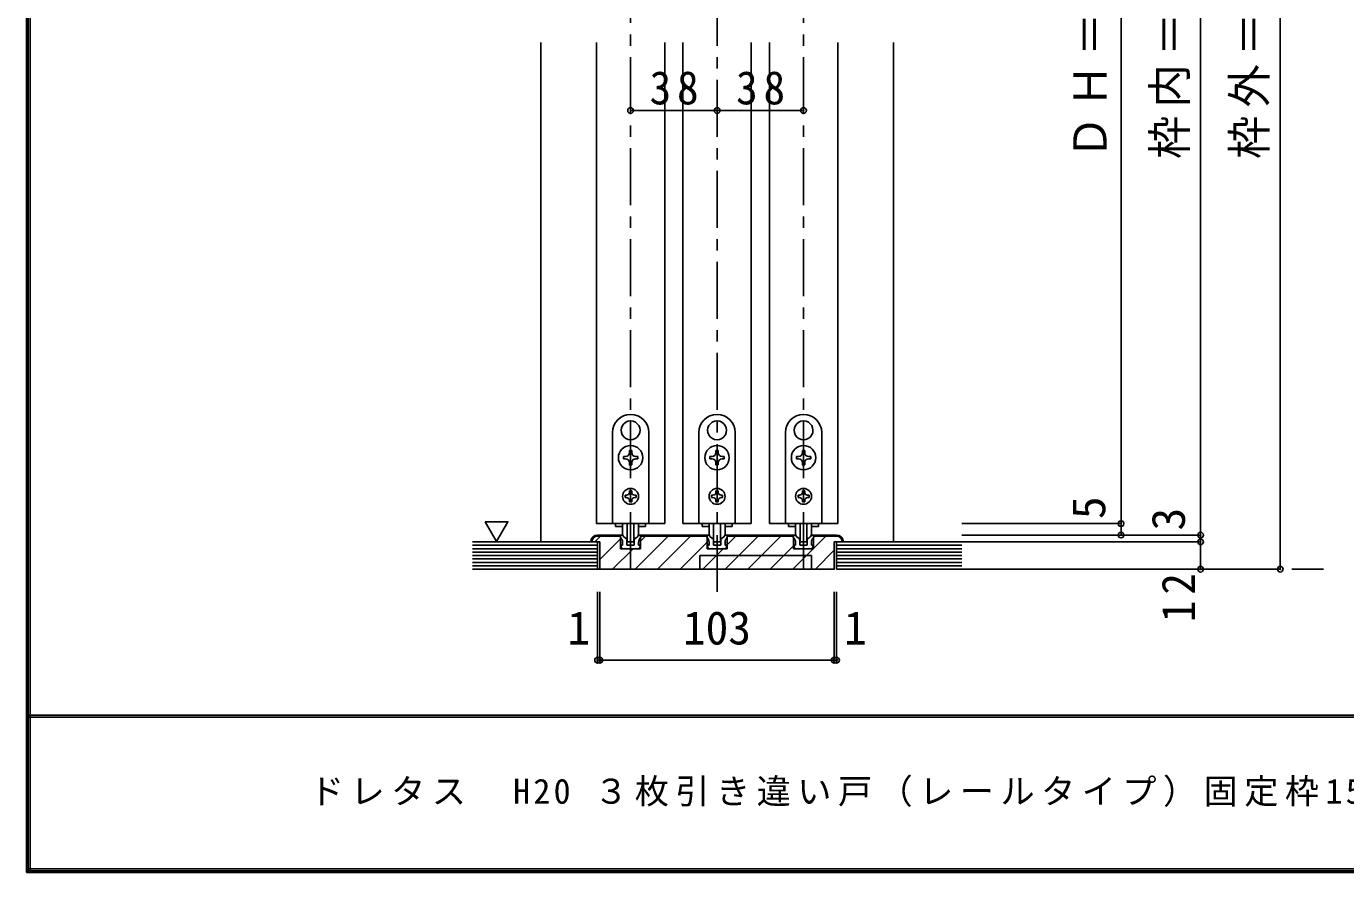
# Model space of a CAD drawing. Units: millimetres at full size, sheet at 1:5. Extents: x -973 to 977, y -718 to 696.
# Drawn here: x -973 to -394, y -701 to -329 of the extents above; entities that cross this region are included whole.
import ezdxf
from ezdxf.enums import TextEntityAlignment as Align

# ---------------------------------------------------------------- set-up
doc = ezdxf.new("R2010")
doc.units = ezdxf.units.MM
doc.header["$LTSCALE"] = 5
doc.header["$PDMODE"] = 32
doc.header["$PDSIZE"] = 2.5
doc.linetypes.add('CHAIN1', pattern=[8, 5, -1, 1, -1])
doc.linetypes.add('DASHED1', pattern=[1.8, 1.2, -0.6])
for name, color, linetype in [('0-1_通り芯', 4, 'CHAIN1'), ('0-3_仕上げ', 2, 'Continuous'), ('0-4_枠', 3, 'Continuous'), ('0-6_扉', 6, 'Continuous'), ('0-7_金物', 7, 'Continuous'), ('0-A_文字', 7, 'Continuous'), ('0-B_寸法', 7, 'Continuous'), ('0-C_ハッチ', 4, 'DASHED1'), ('F-1_枠', 6, 'Continuous'), ('F-A_文字', 7, 'Continuous')]:
    doc.layers.add(name, color=color, linetype=linetype)
doc.styles.add('ＭＳ ゴシック', font='')
doc.styles.get('ＭＳ ゴシック').set_extended_font_data('MS Gothic')

msp = doc.modelspace()

# ---------------------------------------------------------------- linework, layer by layer
at = {"layer": '0-1_通り芯'}
for p, q in [((-669.847, -577.5), (-669.847, -2.5)), ((-707.847, -567.5), (-707.847, -74.5)), ((-631.847, -567.5), (-631.847, -74.5)), ((-777.347, -567.5), (-403.347, -567.5))]:
    msp.add_line(p, q, dxfattribs=at)
at = {"layer": '0-3_仕上げ'}
for p, q in [((-722.347, -555.5), (-777.347, -555.5)), ((-722.347, -567.5), (-722.347, -555.5)), ((-617.347, -555.5), (-562.347, -555.5)), ((-617.347, -567.5), (-617.347, -555.5)), ((-722.347, -567.5), (-777.347, -567.5)), ((-617.347, -567.5), (-562.347, -567.5))]:
    msp.add_line(p, q, dxfattribs=at)
at = {"layer": '0-3_仕上げ', "color": 7}
for p, q in [((-722.347, -557), (-777.347, -557)), ((-722.347, -558.5), (-777.347, -558.5)), ((-722.347, -560), (-777.347, -560)), ((-722.347, -561.5), (-777.347, -561.5)), ((-617.347, -557), (-562.347, -557)), ((-617.347, -558.5), (-562.347, -558.5)), ((-617.347, -560), (-562.347, -560)), ((-617.347, -561.5), (-562.347, -561.5)), ((-722.347, -563), (-777.347, -563)), ((-722.347, -564.5), (-777.347, -564.5)), ((-722.347, -566), (-777.347, -566)), ((-617.347, -563), (-562.347, -563)), ((-617.347, -564.5), (-562.347, -564.5)), ((-617.347, -566), (-562.347, -566))]:
    msp.add_line(p, q, dxfattribs=at)
at = {"layer": '0-4_枠', "color": 4}
for p, q in [((-747.347, -336), (-747.347, -555.5)), ((-592.347, -555.5), (-592.347, -336))]:
    msp.add_line(p, q, dxfattribs=at)
at = {"layer": '0-4_枠'}
for p, q in [((-721.347, -555.5), (-725.347, -555.5)), ((-722.347, -552.5), (-712.247, -552.5)), ((-722.347, -553), (-712.247, -553)), ((-721.347, -555.5), (-721.347, -567.5)), ((-712.247, -558.5), (-712.247, -552.5)), ((-703.447, -552.5), (-674.247, -552.5)), ((-703.447, -558.5), (-703.447, -552.5)), ((-703.447, -553), (-674.247, -553)), ((-674.247, -558.5), (-674.247, -552.5)), ((-636.247, -552.5), (-665.447, -552.5)), ((-665.447, -558.5), (-665.447, -552.5)), ((-636.247, -553), (-665.447, -553)), ((-636.247, -558.5), (-636.247, -552.5)), ((-627.447, -558.5), (-627.447, -552.5)), ((-617.347, -552.5), (-627.447, -552.5)), ((-617.347, -553), (-627.447, -553)), ((-712.247, -558.5), (-703.447, -558.5)), ((-674.247, -558.5), (-665.447, -558.5)), ((-636.247, -558.5), (-627.447, -558.5)), ((-628.347, -567.5), (-628.347, -561.5))]:
    msp.add_line(p, q, dxfattribs=at)
for points in [[(-614.347, -555.5), (-618.347, -555.5), (-618.347, -567.5), (-721.347, -567.5)], [(-677.347, -567.5), (-677.347, -561.5), (-628.347, -561.5)]]:
    msp.add_lwpolyline(points, dxfattribs=at)
for centre, radius, start, end in [((-722.347, -555.5), 3, 90, 180), ((-722.347, -555.5), 2.5, 90, 180), ((-617.347, -555.5), 3, 0, 90), ((-617.347, -555.5), 2.5, 0, 90)]:
    msp.add_arc(centre, radius, start, end, dxfattribs=at)
at = {"layer": '0-6_扉'}
for p, q in [((-722.847, -336), (-722.847, -547.5)), ((-692.847, -336), (-692.847, -547.5)), ((-684.847, -336), (-684.847, -547.5)), ((-654.847, -336), (-654.847, -547.5)), ((-646.847, -336), (-646.847, -547.5)), ((-616.847, -336), (-616.847, -547.5)), ((-692.847, -547.5), (-722.847, -547.5)), ((-654.847, -547.5), (-684.847, -547.5)), ((-646.847, -547.5), (-616.847, -547.5))]:
    msp.add_line(p, q, dxfattribs=at)
at = {"layer": '0-7_金物'}
for p, q in [((-707.946, -502.351), (-707.847, -502.45)), ((-707.748, -502.351), (-707.847, -502.45)), ((-669.946, -502.351), (-669.847, -502.45)), ((-669.748, -502.351), (-669.847, -502.45)), ((-631.946, -502.351), (-631.847, -502.45)), ((-631.748, -502.351), (-631.847, -502.45)), ((-715.847, -547.5), (-715.847, -507.5)), ((-711.489, -508.489), (-711.354, -508.525)), ((-711.391, -508.66), (-711.354, -508.525)), ((-704.205, -508.489), (-704.34, -508.525)), ((-704.303, -508.66), (-704.34, -508.525)), ((-699.847, -507.5), (-699.847, -547.5)), ((-677.847, -547.5), (-677.847, -507.5)), ((-673.489, -508.489), (-673.354, -508.525)), ((-673.391, -508.66), (-673.354, -508.525)), ((-666.205, -508.489), (-666.34, -508.525)), ((-666.303, -508.66), (-666.34, -508.525)), ((-661.847, -507.5), (-661.847, -547.5)), ((-639.847, -547.5), (-639.847, -507.5)), ((-635.489, -508.489), (-635.354, -508.525)), ((-635.391, -508.66), (-635.354, -508.525)), ((-628.205, -508.489), (-628.34, -508.525)), ((-628.303, -508.66), (-628.34, -508.525)), ((-623.847, -507.5), (-623.847, -547.5)), ((-708.347, -515.35), (-708.347, -516.3)), ((-707.347, -515.35), (-708.347, -515.35)), ((-707.347, -516.3), (-707.347, -515.35)), ((-670.347, -515.35), (-670.347, -516.3)), ((-669.347, -515.35), (-670.347, -515.35)), ((-669.347, -516.3), (-669.347, -515.35)), ((-632.347, -515.35), (-632.347, -516.3)), ((-631.347, -515.35), (-632.347, -515.35)), ((-631.347, -516.3), (-631.347, -515.35)), ((-710.047, -518), (-710.997, -518)), ((-710.997, -518), (-710.997, -519)), ((-710.997, -519), (-710.047, -519)), ((-707.347, -521.65), (-707.347, -520.7)), ((-704.697, -518), (-705.647, -518)), ((-705.647, -519), (-704.697, -519)), ((-704.697, -519), (-704.697, -518)), ((-672.047, -518), (-672.997, -518)), ((-672.997, -518), (-672.997, -519)), ((-672.997, -519), (-672.047, -519)), ((-669.347, -521.65), (-669.347, -520.7)), ((-666.697, -518), (-667.647, -518)), ((-667.647, -519), (-666.697, -519)), ((-666.697, -519), (-666.697, -518)), ((-634.047, -518), (-634.997, -518)), ((-634.997, -518), (-634.997, -519)), ((-634.997, -519), (-634.047, -519)), ((-631.347, -521.65), (-631.347, -520.7)), ((-628.697, -518), (-629.647, -518)), ((-629.647, -519), (-628.697, -519)), ((-628.697, -519), (-628.697, -518)), ((-708.347, -533.1), (-707.347, -533.1)), ((-708.347, -533.1), (-708.347, -533.7)), ((-707.347, -533.1), (-707.347, -533.7)), ((-670.347, -533.1), (-669.347, -533.1)), ((-670.347, -533.1), (-670.347, -533.7)), ((-669.347, -533.1), (-669.347, -533.7)), ((-632.347, -533.1), (-631.347, -533.1)), ((-632.347, -533.1), (-632.347, -533.7)), ((-631.347, -533.1), (-631.347, -533.7)), ((-709.647, -535), (-710.247, -535)), ((-710.247, -535), (-710.247, -536)), ((-710.247, -536), (-709.647, -536)), ((-708.347, -537.3), (-708.347, -537.9)), ((-707.347, -537.9), (-708.347, -537.9)), ((-707.347, -537.3), (-707.347, -537.9)), ((-706.047, -535), (-705.447, -535)), ((-671.647, -535), (-672.247, -535)), ((-672.247, -535), (-672.247, -536)), ((-672.247, -536), (-671.647, -536)), ((-670.347, -537.3), (-670.347, -537.9)), ((-669.347, -537.9), (-670.347, -537.9)), ((-669.347, -537.3), (-669.347, -537.9)), ((-668.047, -535), (-667.447, -535)), ((-633.647, -535), (-634.247, -535)), ((-634.247, -535), (-634.247, -536)), ((-634.247, -536), (-633.647, -536)), ((-632.347, -537.3), (-632.347, -537.9)), ((-631.347, -537.9), (-632.347, -537.9)), ((-631.347, -537.3), (-631.347, -537.9)), ((-630.047, -535), (-629.447, -535)), ((-699.847, -547.5), (-715.847, -547.5)), ((-714.447, -547.5), (-714.447, -548.7)), ((-714.447, -548.7), (-711.315, -548.7)), ((-711.347, -551.921), (-711.347, -547.5)), ((-709.347, -547.5), (-709.347, -555.121)), ((-706.347, -547.5), (-706.347, -555.121)), ((-704.379, -548.7), (-701.247, -548.7)), ((-704.347, -551.921), (-704.347, -547.5)), ((-701.247, -547.5), (-701.247, -548.7)), ((-661.847, -547.5), (-677.847, -547.5)), ((-676.447, -547.5), (-676.447, -548.7)), ((-676.447, -548.7), (-673.315, -548.7)), ((-673.347, -551.921), (-673.347, -547.5)), ((-671.347, -547.5), (-671.347, -555.121)), ((-668.347, -547.5), (-668.347, -555.121)), ((-666.379, -548.7), (-663.247, -548.7)), ((-666.347, -551.921), (-666.347, -547.5)), ((-663.247, -547.5), (-663.247, -548.7)), ((-623.847, -547.5), (-639.847, -547.5)), ((-638.447, -547.5), (-638.447, -548.7)), ((-638.447, -548.7), (-635.315, -548.7)), ((-635.347, -551.921), (-635.347, -547.5)), ((-633.347, -547.5), (-633.347, -555.121)), ((-630.347, -547.5), (-630.347, -555.121)), ((-628.379, -548.7), (-625.247, -548.7)), ((-628.347, -551.921), (-628.347, -547.5)), ((-625.247, -547.5), (-625.247, -548.7)), ((-712.347, -552.5), (-711.804, -552.5)), ((-712.347, -553.5), (-712.347, -552.5)), ((-710.185, -553.912), (-711.45, -552.647)), ((-711.347, -557), (-711.347, -555.736)), ((-709.973, -554), (-709.647, -554)), ((-709.447, -556.7), (-709.447, -554.2)), ((-706.647, -555.421), (-709.047, -555.421)), ((-706.247, -556.7), (-706.247, -554.2)), ((-705.721, -554), (-706.047, -554)), ((-705.509, -553.912), (-704.243, -552.647)), ((-704.347, -557), (-704.347, -555.736)), ((-674.347, -552.5), (-673.804, -552.5)), ((-674.347, -553.5), (-674.347, -552.5)), ((-672.185, -553.912), (-673.45, -552.647)), ((-673.347, -557), (-673.347, -555.736)), ((-671.973, -554), (-671.647, -554)), ((-671.447, -556.7), (-671.447, -554.2)), ((-668.647, -555.421), (-671.047, -555.421)), ((-668.247, -556.7), (-668.247, -554.2)), ((-667.721, -554), (-668.047, -554)), ((-667.509, -553.912), (-666.243, -552.647)), ((-666.347, -557), (-666.347, -555.736)), ((-636.347, -552.5), (-635.804, -552.5)), ((-636.347, -553.5), (-636.347, -552.5)), ((-634.185, -553.912), (-635.45, -552.647)), ((-635.347, -557), (-635.347, -555.736)), ((-633.973, -554), (-633.647, -554)), ((-633.447, -556.7), (-633.447, -554.2)), ((-630.647, -555.421), (-633.047, -555.421)), ((-630.247, -556.7), (-630.247, -554.2)), ((-629.721, -554), (-630.047, -554)), ((-629.509, -553.912), (-628.243, -552.647)), ((-628.347, -557), (-628.347, -555.736)), ((-711.647, -558.5), (-712.133, -557.274)), ((-711.347, -557), (-711.947, -557)), ((-710.547, -558.5), (-711.647, -558.5)), ((-710.547, -558.5), (-710.347, -558.3)), ((-710.347, -558.3), (-710.147, -558.5)), ((-705.547, -558.5), (-710.147, -558.5)), ((-707.847, -557.3), (-707.547, -557)), ((-707.547, -557), (-706.547, -557)), ((-705.347, -558.3), (-705.547, -558.5)), ((-705.147, -558.5), (-705.347, -558.3)), ((-705.147, -558.5), (-704.047, -558.5)), ((-704.347, -557), (-703.747, -557)), ((-704.047, -558.5), (-703.561, -557.274)), ((-673.647, -558.5), (-674.133, -557.274)), ((-673.347, -557), (-673.947, -557)), ((-672.547, -558.5), (-673.647, -558.5)), ((-672.547, -558.5), (-672.347, -558.3)), ((-672.347, -558.3), (-672.147, -558.5)), ((-667.547, -558.5), (-672.147, -558.5)), ((-669.847, -557.3), (-669.547, -557)), ((-669.547, -557), (-668.547, -557)), ((-667.347, -558.3), (-667.547, -558.5)), ((-667.147, -558.5), (-667.347, -558.3)), ((-667.147, -558.5), (-666.047, -558.5)), ((-666.347, -557), (-665.747, -557)), ((-666.047, -558.5), (-665.561, -557.274)), ((-635.647, -558.5), (-636.133, -557.274)), ((-635.347, -557), (-635.947, -557)), ((-634.547, -558.5), (-635.647, -558.5)), ((-634.547, -558.5), (-634.347, -558.3)), ((-634.347, -558.3), (-634.147, -558.5)), ((-629.547, -558.5), (-634.147, -558.5)), ((-631.847, -557.3), (-631.547, -557)), ((-631.547, -557), (-630.547, -557)), ((-629.347, -558.3), (-629.547, -558.5)), ((-629.147, -558.5), (-629.347, -558.3)), ((-629.147, -558.5), (-628.047, -558.5)), ((-628.347, -557), (-627.747, -557)), ((-628.047, -558.5), (-627.561, -557.274))]:
    msp.add_line(p, q, dxfattribs=at)
for points in [[(-708.347, -520.7), (-708.347, -521.65), (-707.347, -521.65)], [(-670.347, -520.7), (-670.347, -521.65), (-669.347, -521.65)], [(-632.347, -520.7), (-632.347, -521.65), (-631.347, -521.65)], [(-705.447, -535), (-705.447, -536), (-706.047, -536)], [(-667.447, -535), (-667.447, -536), (-668.047, -536)], [(-629.447, -535), (-629.447, -536), (-630.047, -536)], [(-703.347, -553.5), (-703.347, -552.5), (-703.89, -552.5)], [(-665.347, -553.5), (-665.347, -552.5), (-665.89, -552.5)], [(-627.347, -553.5), (-627.347, -552.5), (-627.89, -552.5)], [(-709.147, -557), (-708.147, -557), (-707.847, -557.3)], [(-671.147, -557), (-670.147, -557), (-669.847, -557.3)], [(-633.147, -557), (-632.147, -557), (-631.847, -557.3)]]:
    msp.add_lwpolyline(points, dxfattribs=at)
for centre, radius in [((-707.847, -518.5), 5.35), ((-669.847, -518.5), 5.35), ((-631.847, -518.5), 5.35), ((-707.847, -535.5), 3.5), ((-669.847, -535.5), 3.5), ((-631.847, -535.5), 3.5)]:
    msp.add_circle(centre, radius, dxfattribs=at)
for centre, radius, start, end in [((-707.847, -507.5), 8, 0, 180), ((-707.847, -506.5), 4.15, 91.3645, 208.6355), ((-707.847, -506.5), 4.15, 331.3645, 88.6355), ((-669.847, -507.5), 8, 0, 180), ((-669.847, -506.5), 4.15, 91.3645, 208.6355), ((-669.847, -506.5), 4.15, 331.3645, 88.6355), ((-631.847, -507.5), 8, 0, 180), ((-631.847, -506.5), 4.15, 91.3645, 208.6355), ((-631.847, -506.5), 4.15, 331.3645, 88.6355), ((-707.847, -506.5), 4.15, 211.3645, 328.6355), ((-669.847, -506.5), 4.15, 211.3645, 328.6355), ((-631.847, -506.5), 4.15, 211.3645, 328.6355), ((-710.047, -516.3), 1.7, 270, 0), ((-710.047, -520.7), 1.7, 0, 90), ((-705.647, -516.3), 1.7, 180, 270), ((-705.647, -520.7), 1.7, 90, 180), ((-672.047, -516.3), 1.7, 270, 0), ((-672.047, -520.7), 1.7, 0, 90), ((-667.647, -516.3), 1.7, 180, 270), ((-667.647, -520.7), 1.7, 90, 180), ((-634.047, -516.3), 1.7, 270, 0), ((-634.047, -520.7), 1.7, 0, 90), ((-629.647, -516.3), 1.7, 180, 270), ((-629.647, -520.7), 1.7, 90, 180), ((-709.647, -533.7), 1.3, 270, 0), ((-709.647, -537.3), 1.3, 0, 90), ((-706.047, -533.7), 1.3, 180, 270), ((-706.047, -537.3), 1.3, 90, 180), ((-671.647, -533.7), 1.3, 270, 0), ((-671.647, -537.3), 1.3, 0, 90), ((-668.047, -533.7), 1.3, 180, 270), ((-668.047, -537.3), 1.3, 90, 180), ((-633.647, -533.7), 1.3, 270, 0), ((-633.647, -537.3), 1.3, 0, 90), ((-630.047, -533.7), 1.3, 180, 270), ((-630.047, -537.3), 1.3, 90, 180), ((-714.347, -555.736), 3, 0, 48.19), ((-711.804, -553), 0.5, 45, 90), ((-709.347, -551.921), 2, 180, 264.78409), ((-709.973, -553.7), 0.3, 225, 270), ((-709.647, -554.2), 0.2, 0, 90), ((-709.547, -554.112), 0.2, 0, 84.78409), ((-709.047, -555.121), 0.3, 180, 270), ((-706.647, -555.121), 0.3, 270, 0), ((-706.147, -554.112), 0.2, 95.21591, 180), ((-706.047, -554.2), 0.2, 90, 180), ((-706.347, -551.921), 2, 275.21591, 0), ((-705.721, -553.7), 0.3, 270, 315), ((-701.347, -555.736), 3, 131.81, 180), ((-703.89, -553), 0.5, 90, 135), ((-676.347, -555.736), 3, 0, 48.19), ((-673.804, -553), 0.5, 45, 90), ((-671.347, -551.921), 2, 180, 264.78409), ((-671.973, -553.7), 0.3, 225, 270), ((-671.647, -554.2), 0.2, 0, 90), ((-671.547, -554.112), 0.2, 0, 84.78409), ((-671.047, -555.121), 0.3, 180, 270), ((-668.647, -555.121), 0.3, 270, 0), ((-668.147, -554.112), 0.2, 95.21591, 180), ((-668.047, -554.2), 0.2, 90, 180), ((-668.347, -551.921), 2, 275.21591, 0), ((-667.721, -553.7), 0.3, 270, 315), ((-663.347, -555.736), 3, 131.81, 180), ((-665.89, -553), 0.5, 90, 135), ((-638.347, -555.736), 3, 0, 48.19), ((-635.804, -553), 0.5, 45, 90), ((-633.347, -551.921), 2, 180, 264.78409), ((-633.973, -553.7), 0.3, 225, 270), ((-633.647, -554.2), 0.2, 0, 90), ((-633.547, -554.112), 0.2, 0, 84.78409), ((-633.047, -555.121), 0.3, 180, 270), ((-630.647, -555.121), 0.3, 270, 0), ((-630.147, -554.112), 0.2, 95.21591, 180), ((-630.047, -554.2), 0.2, 90, 180), ((-630.347, -551.921), 2, 275.21591, 0), ((-629.721, -553.7), 0.3, 270, 315), ((-625.347, -555.736), 3, 131.81, 180), ((-627.89, -553), 0.5, 90, 135), ((-711.947, -557.2), 0.2, 90, 201.616), ((-709.147, -556.7), 0.3, 180, 270), ((-706.547, -556.7), 0.3, 270, 0), ((-703.747, -557.2), 0.2, 338.384, 90), ((-673.947, -557.2), 0.2, 90, 201.616), ((-671.147, -556.7), 0.3, 180, 270), ((-668.547, -556.7), 0.3, 270, 0), ((-665.747, -557.2), 0.2, 338.384, 90), ((-635.947, -557.2), 0.2, 90, 201.616), ((-633.147, -556.7), 0.3, 180, 270), ((-630.547, -556.7), 0.3, 270, 0), ((-627.747, -557.2), 0.2, 338.384, 90)]:
    msp.add_arc(centre, radius, start, end, dxfattribs=at)
at = {"layer": '0-A_文字'}
msp.add_line((-771.782, -546.686), (-766.782, -555.347), dxfattribs=at)
msp.add_lwpolyline([(-771.782, -546.686), (-761.782, -546.686), (-766.782, -555.347)], dxfattribs=at)
at = {"layer": '0-B_寸法', "color": 4}
for p, q in [((-422.347, -567.5), (-422.347, -60.5)), ((-457.347, -567.5), (-457.347, -90.5)), ((-492.347, -104.5), (-492.347, -547.5)), ((-707.847, -366), (-669.847, -366)), ((-669.847, -366), (-631.847, -366)), ((-492.347, -547.5), (-562.347, -547.5)), ((-492.347, -547.5), (-492.347, -552.5)), ((-457.347, -552.5), (-562.347, -552.5)), ((-457.347, -555.5), (-562.347, -555.5)), ((-422.347, -567.5), (-562.347, -567.5)), ((-722.347, -607.5), (-722.347, -577.5)), ((-721.347, -607.5), (-721.347, -577.5)), ((-618.347, -607.5), (-618.347, -577.5)), ((-617.347, -607.5), (-617.347, -577.5)), ((-722.347, -607.5), (-721.347, -607.5)), ((-721.347, -607.5), (-618.347, -607.5)), ((-618.347, -607.5), (-617.347, -607.5))]:
    msp.add_line(p, q, dxfattribs=at)
at = {"layer": '0-B_寸法'}
for p in [(-707.847, -366), (-669.847, -366), (-631.847, -366), (-492.347, -547.5), (-492.347, -552.5), (-457.347, -552.5), (-457.347, -555.5), (-457.347, -567.5), (-422.347, -567.5), (-722.347, -607.5), (-721.347, -607.5), (-618.347, -607.5), (-617.347, -607.5)]:
    msp.add_point(p, dxfattribs=at)
at = {"layer": '0-C_ハッチ', "linetype": 'Continuous'}
for p, q in [((-721.047, -553), (-723.547, -555.5)), ((-712.247, -554.1), (-721.347, -563.2)), ((-691.348, -553), (-705.848, -567.5)), ((-701.248, -553), (-703.447, -555.199)), ((-681.449, -553), (-695.949, -567.5)), ((-674.247, -555.698), (-686.049, -567.5)), ((-651.75, -553), (-666.25, -567.5)), ((-661.65, -553), (-665.447, -556.797)), ((-641.851, -553), (-656.351, -567.5)), ((-622.052, -553), (-636.552, -567.5)), ((-706.748, -558.5), (-715.748, -567.5)), ((-667.15, -558.5), (-676.15, -567.5)), ((-636.247, -557.296), (-646.451, -567.5)), ((-618.347, -559.195), (-626.652, -567.5))]:
    msp.add_line(p, q, dxfattribs=at)
at = {"layer": 'F-1_枠'}
for p, q in [((-973.347, 695.833), (-973.347, -700.833)), ((-972.514, 695.833), (-972.514, -700.833)), ((-971.68, 695.833), (-971.68, -700.833)), ((976.653, -631.667), (-973.347, -631.667)), ((976.653, -632.5), (-973.347, -632.5)), ((976.653, -699.167), (-973.347, -699.167)), ((976.653, -700), (-973.347, -700)), ((976.653, -700.833), (-973.347, -700.833))]:
    msp.add_line(p, q, dxfattribs=at)

# ---------------------------------------------------------------- texts
at = {"layer": '0-B_寸法', "style": 'ＭＳ ゴシック'}
for s, p in [('5', (-494.847, -545.5)), ('3', (-459.847, -550.5))]:
    msp.add_text(s, height=14.66, rotation=90, dxfattribs=at).set_placement(p, align=Align.BOTTOM_LEFT)
for s, p in [('1', (-735.647, -605)), ('103', (-684.847, -605)), ('1', (-614.047, -605))]:
    msp.add_text(s, height=14.66, dxfattribs=at).set_placement(p, align=Align.BOTTOM_LEFT)
at = {"layer": '0-B_寸法', "char_height": 14.66, "attachment_point": 7, "rotation": 90, "style": 'ＭＳ ゴシック'}
for s, insert in [('\\T1.19;\\W0.95;ＤＨ＝1,983', (-494.847, -387.25)), ('\\T1.19;\\W0.95;枠内＝2,002', (-459.847, -387.25)), ('\\T1.19;\\W0.95;枠外＝2,047', (-424.847, -387.25)), ('\\T1.27;\\W0.95;12', (-459.847, -590.75))]:
    msp.add_mtext(s, dxfattribs=dict(at, insert=insert))
at = {"layer": '0-B_寸法', "char_height": 14.66, "attachment_point": 7, "style": 'ＭＳ ゴシック'}
for insert in [(-699.472, -363.5), (-661.472, -363.5)]:
    msp.add_mtext('\\T1.27;\\W0.95;38', dxfattribs=dict(at, insert=insert))
at = {"layer": 'F-A_文字', "insert": (-848.761, -673.333), "char_height": 11, "attachment_point": 7, "style": 'ＭＳ ゴシック'}
msp.add_mtext('\\T1.19;ドレタス\u3000H20\\~３枚引き違い戸（レールタイプ）固定枠155㎜幅\u30003方枠＋敷居Q型／床直付けレール', dxfattribs=at)

doc.saveas('drawing.dxf')
